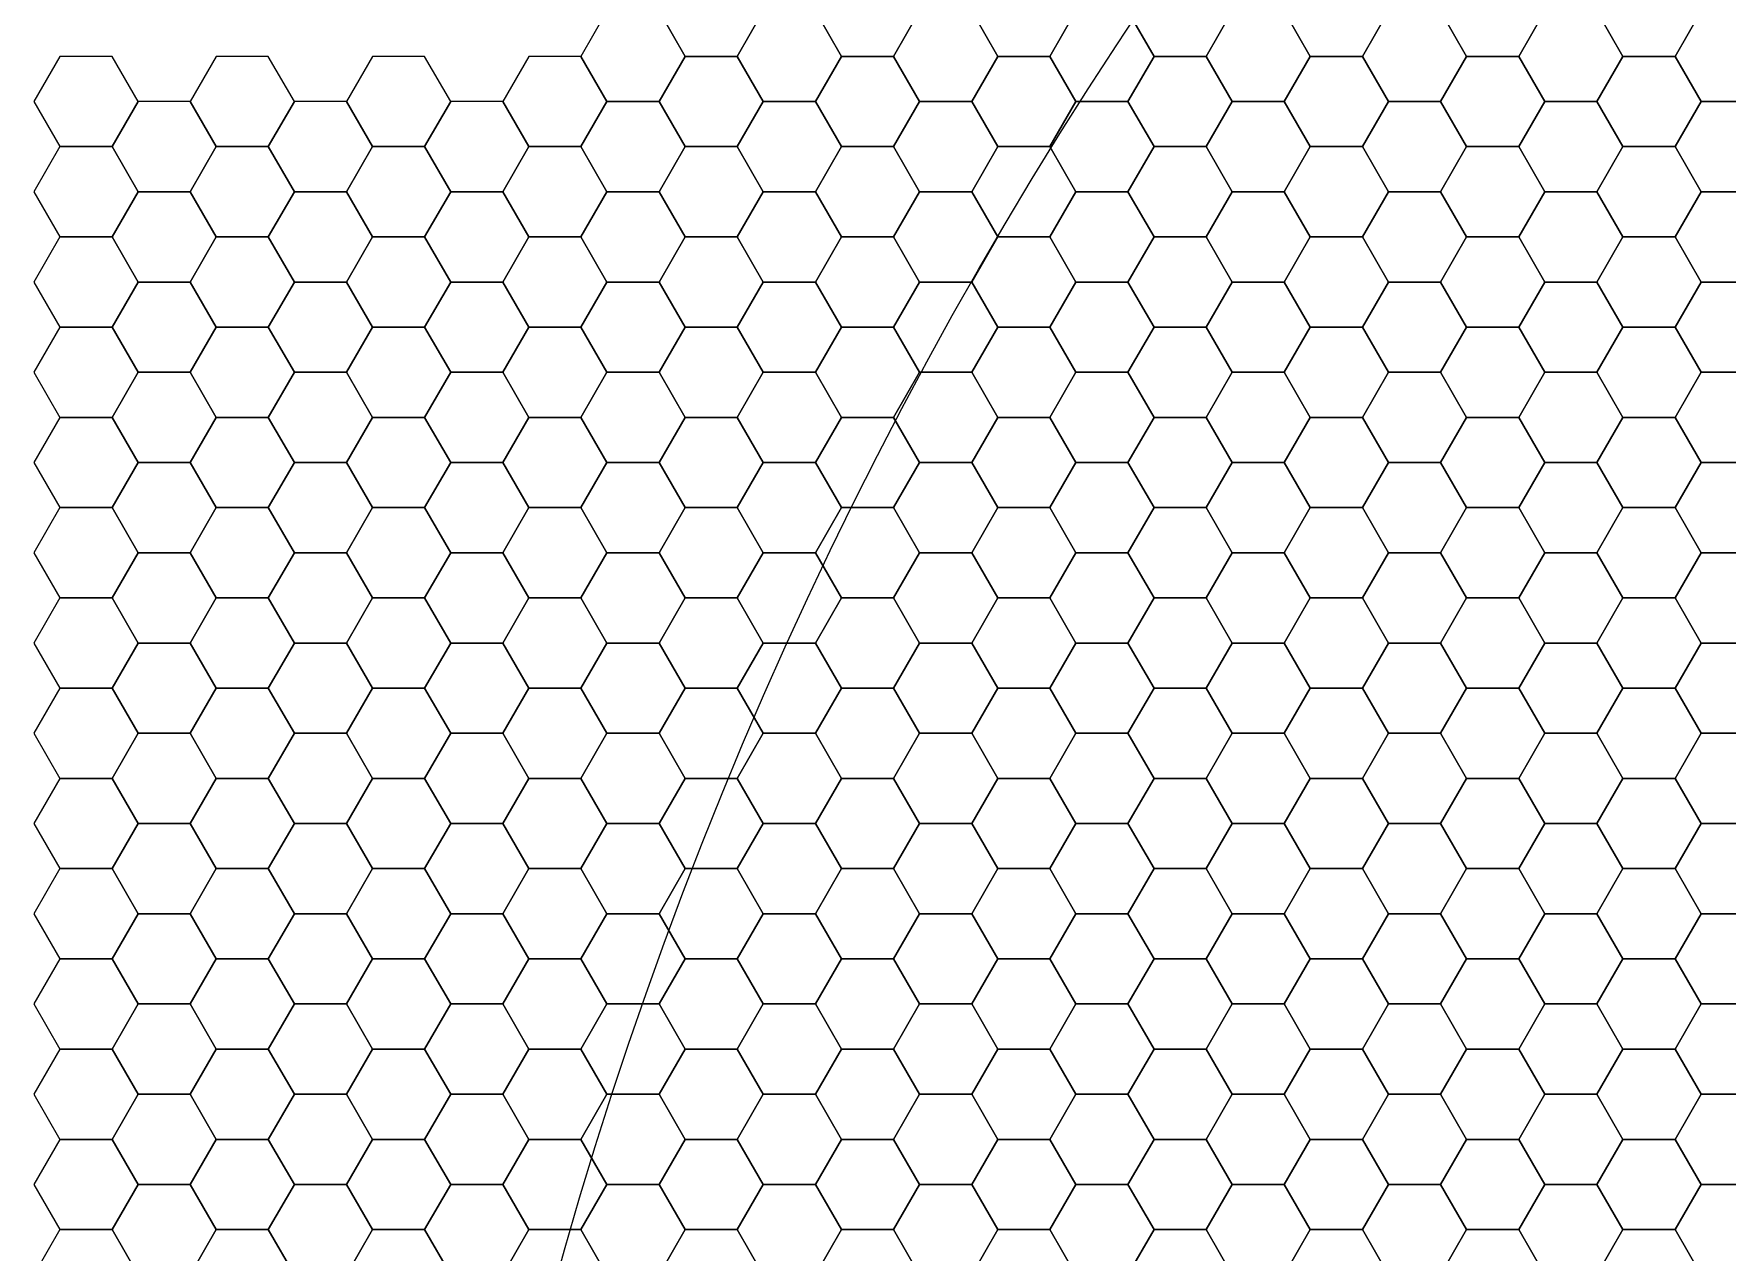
# Model space of a CAD drawing. Header units: inches. Extents: x 59 to 241, y -1 to 185.
# Drawn here: x 59 to 91.5, y 109.55 to 132.93 of the extents above; entities that cross this region are included whole.
import ezdxf

# ---------------------------------------------------------------- set-up
doc = ezdxf.new("R2010")
doc.units = ezdxf.units.IN
doc.header["$MEASUREMENT"] = 0
doc.layers.get('0').update_dxf_attribs({"lineweight": 0})

msp = doc.modelspace()

# ---------------------------------------------------------------- linework, layer by layer
at = {"color": 251, "linetype": 'Continuous', "lineweight": 0, "flags": 128}
for points in [[(72.5, 134.234), (71.5, 134.234), (71, 133.368), (71.5, 132.502), (72.5, 132.502), (73, 133.368)], [(75.5, 134.234), (74.5, 134.234), (74, 133.368), (74.5, 132.502), (75.5, 132.502), (76, 133.368)], [(78.5, 134.234), (77.5, 134.234), (77, 133.368), (77.5, 132.502), (78.5, 132.502), (79, 133.368)], [(81.5, 134.234), (80.5, 134.234), (80, 133.368), (80.5, 132.502), (81.5, 132.502), (82, 133.368)], [(84.5, 134.234), (83.5, 134.234), (83, 133.368), (83.5, 132.502), (84.5, 132.502), (85, 133.368)], [(87.5, 134.234), (86.5, 134.234), (86, 133.368), (86.5, 132.502), (87.5, 132.502), (88, 133.368)], [(90.5, 134.234), (89.5, 134.234), (89, 133.368), (89.5, 132.502), (90.5, 132.502), (91, 133.368)], [(71, 133.368), (70, 133.368), (69.5, 132.502), (70, 131.636), (71, 131.636), (71.5, 132.502)], [(74, 133.368), (73, 133.368), (72.5, 132.502), (73, 131.636), (74, 131.636), (74.5, 132.502)], [(77, 133.368), (76, 133.368), (75.5, 132.502), (76, 131.636), (77, 131.636), (77.5, 132.502)], [(80, 133.368), (79, 133.368), (78.5, 132.502), (79, 131.636), (80, 131.636), (80.5, 132.502)], [(83, 133.368), (82, 133.368), (81.5, 132.502), (82, 131.636), (83, 131.636), (83.5, 132.502)], [(86, 133.368), (85, 133.368), (84.5, 132.502), (85, 131.636), (86, 131.636), (86.5, 132.502)], [(89, 133.368), (88, 133.368), (87.5, 132.502), (88, 131.636), (89, 131.636), (89.5, 132.502)], [(92, 133.368), (91, 133.368), (90.5, 132.502), (91, 131.636), (92, 131.636), (92.5, 132.502)], [(60.5, 132.502), (59.5, 132.502), (59, 131.636), (59.5, 130.77), (60.5, 130.77), (61, 131.636)], [(63.5, 132.502), (62.5, 132.502), (62, 131.636), (62.5, 130.77), (63.5, 130.77), (64, 131.636)], [(66.5, 132.502), (65.5, 132.502), (65, 131.636), (65.5, 130.77), (66.5, 130.77), (67, 131.636)], [(69.5, 132.502), (68.5, 132.502), (68, 131.636), (68.5, 130.77), (69.5, 130.77), (70, 131.636)], [(72.5, 132.502), (71.5, 132.502), (71, 131.636), (71.5, 130.77), (72.5, 130.77), (73, 131.636)], [(75.5, 132.502), (74.5, 132.502), (74, 131.636), (74.5, 130.77), (75.5, 130.77), (76, 131.636)], [(78.5, 132.502), (77.5, 132.502), (77, 131.636), (77.5, 130.77), (78.5, 130.77), (79, 131.636)], [(81.5, 132.502), (80.5, 132.502), (80, 131.636), (80.5, 130.77), (81.5, 130.77), (82, 131.636)], [(84.5, 132.502), (83.5, 132.502), (83, 131.636), (83.5, 130.77), (84.5, 130.77), (85, 131.636)], [(87.5, 132.502), (86.5, 132.502), (86, 131.636), (86.5, 130.77), (87.5, 130.77), (88, 131.636)], [(90.5, 132.502), (89.5, 132.502), (89, 131.636), (89.5, 130.77), (90.5, 130.77), (91, 131.636)], [(62, 131.636), (61, 131.636), (60.5, 130.77), (61, 129.904), (62, 129.904), (62.5, 130.77)], [(65, 131.636), (64, 131.636), (63.5, 130.77), (64, 129.904), (65, 129.904), (65.5, 130.77)], [(68, 131.636), (67, 131.636), (66.5, 130.77), (67, 129.904), (68, 129.904), (68.5, 130.77)], [(71, 131.636), (70, 131.636), (69.5, 130.77), (70, 129.904), (71, 129.904), (71.5, 130.77)], [(74, 131.636), (73, 131.636), (72.5, 130.77), (73, 129.904), (74, 129.904), (74.5, 130.77)], [(77, 131.636), (76, 131.636), (75.5, 130.77), (76, 129.904), (77, 129.904), (77.5, 130.77)], [(80, 131.636), (79, 131.636), (78.5, 130.77), (79, 129.904), (80, 129.904), (80.5, 130.77)], [(83, 131.636), (82, 131.636), (81.5, 130.77), (82, 129.904), (83, 129.904), (83.5, 130.77)], [(86, 131.636), (85, 131.636), (84.5, 130.77), (85, 129.904), (86, 129.904), (86.5, 130.77)], [(89, 131.636), (88, 131.636), (87.5, 130.77), (88, 129.904), (89, 129.904), (89.5, 130.77)], [(92, 131.636), (91, 131.636), (90.5, 130.77), (91, 129.904), (92, 129.904), (92.5, 130.77)], [(60.5, 130.77), (59.5, 130.77), (59, 129.904), (59.5, 129.038), (60.5, 129.038), (61, 129.904)], [(63.5, 130.77), (62.5, 130.77), (62, 129.904), (62.5, 129.038), (63.5, 129.038), (64, 129.904)], [(66.5, 130.77), (65.5, 130.77), (65, 129.904), (65.5, 129.038), (66.5, 129.038), (67, 129.904)], [(69.5, 130.77), (68.5, 130.77), (68, 129.904), (68.5, 129.038), (69.5, 129.038), (70, 129.904)], [(72.5, 130.77), (71.5, 130.77), (71, 129.904), (71.5, 129.038), (72.5, 129.038), (73, 129.904)], [(75.5, 130.77), (74.5, 130.77), (74, 129.904), (74.5, 129.038), (75.5, 129.038), (76, 129.904)], [(78.5, 130.77), (77.5, 130.77), (77, 129.904), (77.5, 129.038), (78.5, 129.038), (79, 129.904)], [(81.5, 130.77), (80.5, 130.77), (80, 129.904), (80.5, 129.038), (81.5, 129.038), (82, 129.904)], [(84.5, 130.77), (83.5, 130.77), (83, 129.904), (83.5, 129.038), (84.5, 129.038), (85, 129.904)], [(87.5, 130.77), (86.5, 130.77), (86, 129.904), (86.5, 129.038), (87.5, 129.038), (88, 129.904)], [(90.5, 130.77), (89.5, 130.77), (89, 129.904), (89.5, 129.038), (90.5, 129.038), (91, 129.904)], [(62, 129.904), (61, 129.904), (60.5, 129.038), (61, 128.172), (62, 128.172), (62.5, 129.038)], [(65, 129.904), (64, 129.904), (63.5, 129.038), (64, 128.172), (65, 128.172), (65.5, 129.038)], [(68, 129.904), (67, 129.904), (66.5, 129.038), (67, 128.172), (68, 128.172), (68.5, 129.038)], [(71, 129.904), (70, 129.904), (69.5, 129.038), (70, 128.172), (71, 128.172), (71.5, 129.038)], [(74, 129.904), (73, 129.904), (72.5, 129.038), (73, 128.172), (74, 128.172), (74.5, 129.038)], [(77, 129.904), (76, 129.904), (75.5, 129.038), (76, 128.172), (77, 128.172), (77.5, 129.038)], [(80, 129.904), (79, 129.904), (78.5, 129.038), (79, 128.172), (80, 128.172), (80.5, 129.038)], [(83, 129.904), (82, 129.904), (81.5, 129.038), (82, 128.172), (83, 128.172), (83.5, 129.038)], [(86, 129.904), (85, 129.904), (84.5, 129.038), (85, 128.172), (86, 128.172), (86.5, 129.038)], [(89, 129.904), (88, 129.904), (87.5, 129.038), (88, 128.172), (89, 128.172), (89.5, 129.038)], [(92, 129.904), (91, 129.904), (90.5, 129.038), (91, 128.172), (92, 128.172), (92.5, 129.038)], [(60.5, 129.038), (59.5, 129.038), (59, 128.172), (59.5, 127.306), (60.5, 127.306), (61, 128.172)], [(63.5, 129.038), (62.5, 129.038), (62, 128.172), (62.5, 127.306), (63.5, 127.306), (64, 128.172)], [(66.5, 129.038), (65.5, 129.038), (65, 128.172), (65.5, 127.306), (66.5, 127.306), (67, 128.172)], [(69.5, 129.038), (68.5, 129.038), (68, 128.172), (68.5, 127.306), (69.5, 127.306), (70, 128.172)], [(72.5, 129.038), (71.5, 129.038), (71, 128.172), (71.5, 127.306), (72.5, 127.306), (73, 128.172)], [(75.5, 129.038), (74.5, 129.038), (74, 128.172), (74.5, 127.306), (75.5, 127.306), (76, 128.172)], [(78.5, 129.038), (77.5, 129.038), (77, 128.172), (77.5, 127.306), (78.5, 127.306), (79, 128.172)], [(81.5, 129.038), (80.5, 129.038), (80, 128.172), (80.5, 127.306), (81.5, 127.306), (82, 128.172)], [(84.5, 129.038), (83.5, 129.038), (83, 128.172), (83.5, 127.306), (84.5, 127.306), (85, 128.172)], [(87.5, 129.038), (86.5, 129.038), (86, 128.172), (86.5, 127.306), (87.5, 127.306), (88, 128.172)], [(90.5, 129.038), (89.5, 129.038), (89, 128.172), (89.5, 127.306), (90.5, 127.306), (91, 128.172)], [(62, 128.172), (61, 128.172), (60.5, 127.306), (61, 126.44), (62, 126.44), (62.5, 127.306)], [(65, 128.172), (64, 128.172), (63.5, 127.306), (64, 126.44), (65, 126.44), (65.5, 127.306)], [(68, 128.172), (67, 128.172), (66.5, 127.306), (67, 126.44), (68, 126.44), (68.5, 127.306)], [(71, 128.172), (70, 128.172), (69.5, 127.306), (70, 126.44), (71, 126.44), (71.5, 127.306)], [(74, 128.172), (73, 128.172), (72.5, 127.306), (73, 126.44), (74, 126.44), (74.5, 127.306)], [(77, 128.172), (76, 128.172), (75.5, 127.306), (76, 126.44), (77, 126.44), (77.5, 127.306)], [(80, 128.172), (79, 128.172), (78.5, 127.306), (79, 126.44), (80, 126.44), (80.5, 127.306)], [(83, 128.172), (82, 128.172), (81.5, 127.306), (82, 126.44), (83, 126.44), (83.5, 127.306)], [(86, 128.172), (85, 128.172), (84.5, 127.306), (85, 126.44), (86, 126.44), (86.5, 127.306)], [(89, 128.172), (88, 128.172), (87.5, 127.306), (88, 126.44), (89, 126.44), (89.5, 127.306)], [(92, 128.172), (91, 128.172), (90.5, 127.306), (91, 126.44), (92, 126.44), (92.5, 127.306)], [(60.5, 127.306), (59.5, 127.306), (59, 126.44), (59.5, 125.574), (60.5, 125.574), (61, 126.44)], [(63.5, 127.306), (62.5, 127.306), (62, 126.44), (62.5, 125.574), (63.5, 125.574), (64, 126.44)], [(66.5, 127.306), (65.5, 127.306), (65, 126.44), (65.5, 125.574), (66.5, 125.574), (67, 126.44)], [(69.5, 127.306), (68.5, 127.306), (68, 126.44), (68.5, 125.574), (69.5, 125.574), (70, 126.44)], [(72.5, 127.306), (71.5, 127.306), (71, 126.44), (71.5, 125.574), (72.5, 125.574), (73, 126.44)], [(75.5, 127.306), (74.5, 127.306), (74, 126.44), (74.5, 125.574), (75.5, 125.574), (76, 126.44)], [(78.5, 127.306), (77.5, 127.306), (77, 126.44), (77.5, 125.574), (78.5, 125.574), (79, 126.44)], [(81.5, 127.306), (80.5, 127.306), (80, 126.44), (80.5, 125.574), (81.5, 125.574), (82, 126.44)], [(84.5, 127.306), (83.5, 127.306), (83, 126.44), (83.5, 125.574), (84.5, 125.574), (85, 126.44)], [(87.5, 127.306), (86.5, 127.306), (86, 126.44), (86.5, 125.574), (87.5, 125.574), (88, 126.44)], [(90.5, 127.306), (89.5, 127.306), (89, 126.44), (89.5, 125.574), (90.5, 125.574), (91, 126.44)], [(62, 126.44), (61, 126.44), (60.5, 125.574), (61, 124.708), (62, 124.708), (62.5, 125.574)], [(65, 126.44), (64, 126.44), (63.5, 125.574), (64, 124.708), (65, 124.708), (65.5, 125.574)], [(68, 126.44), (67, 126.44), (66.5, 125.574), (67, 124.708), (68, 124.708), (68.5, 125.574)], [(71, 126.44), (70, 126.44), (69.5, 125.574), (70, 124.708), (71, 124.708), (71.5, 125.574)], [(74, 126.44), (73, 126.44), (72.5, 125.574), (73, 124.708), (74, 124.708), (74.5, 125.574)], [(77, 126.44), (76, 126.44), (75.5, 125.574), (76, 124.708), (77, 124.708), (77.5, 125.574)], [(80, 126.44), (79, 126.44), (78.5, 125.574), (79, 124.708), (80, 124.708), (80.5, 125.574)], [(83, 126.44), (82, 126.44), (81.5, 125.574), (82, 124.708), (83, 124.708), (83.5, 125.574)], [(86, 126.44), (85, 126.44), (84.5, 125.574), (85, 124.708), (86, 124.708), (86.5, 125.574)], [(89, 126.44), (88, 126.44), (87.5, 125.574), (88, 124.708), (89, 124.708), (89.5, 125.574)], [(92, 126.44), (91, 126.44), (90.5, 125.574), (91, 124.708), (92, 124.708), (92.5, 125.574)], [(60.5, 125.574), (59.5, 125.574), (59, 124.708), (59.5, 123.842), (60.5, 123.842), (61, 124.708)], [(63.5, 125.574), (62.5, 125.574), (62, 124.708), (62.5, 123.842), (63.5, 123.842), (64, 124.708)], [(66.5, 125.574), (65.5, 125.574), (65, 124.708), (65.5, 123.842), (66.5, 123.842), (67, 124.708)], [(69.5, 125.574), (68.5, 125.574), (68, 124.708), (68.5, 123.842), (69.5, 123.842), (70, 124.708)], [(72.5, 125.574), (71.5, 125.574), (71, 124.708), (71.5, 123.842), (72.5, 123.842), (73, 124.708)], [(75.5, 125.574), (74.5, 125.574), (74, 124.708), (74.5, 123.842), (75.5, 123.842), (76, 124.708)], [(78.5, 125.574), (77.5, 125.574), (77, 124.708), (77.5, 123.842), (78.5, 123.842), (79, 124.708)], [(81.5, 125.574), (80.5, 125.574), (80, 124.708), (80.5, 123.842), (81.5, 123.842), (82, 124.708)], [(84.5, 125.574), (83.5, 125.574), (83, 124.708), (83.5, 123.842), (84.5, 123.842), (85, 124.708)], [(87.5, 125.574), (86.5, 125.574), (86, 124.708), (86.5, 123.842), (87.5, 123.842), (88, 124.708)], [(90.5, 125.574), (89.5, 125.574), (89, 124.708), (89.5, 123.842), (90.5, 123.842), (91, 124.708)], [(62, 124.708), (61, 124.708), (60.5, 123.842), (61, 122.976), (62, 122.976), (62.5, 123.842)], [(65, 124.708), (64, 124.708), (63.5, 123.842), (64, 122.976), (65, 122.976), (65.5, 123.842)], [(68, 124.708), (67, 124.708), (66.5, 123.842), (67, 122.976), (68, 122.976), (68.5, 123.842)], [(71, 124.708), (70, 124.708), (69.5, 123.842), (70, 122.976), (71, 122.976), (71.5, 123.842)], [(74, 124.708), (73, 124.708), (72.5, 123.842), (73, 122.976), (74, 122.976), (74.5, 123.842)], [(77, 124.708), (76, 124.708), (75.5, 123.842), (76, 122.976), (77, 122.976), (77.5, 123.842)], [(80, 124.708), (79, 124.708), (78.5, 123.842), (79, 122.976), (80, 122.976), (80.5, 123.842)], [(83, 124.708), (82, 124.708), (81.5, 123.842), (82, 122.976), (83, 122.976), (83.5, 123.842)], [(86, 124.708), (85, 124.708), (84.5, 123.842), (85, 122.976), (86, 122.976), (86.5, 123.842)], [(89, 124.708), (88, 124.708), (87.5, 123.842), (88, 122.976), (89, 122.976), (89.5, 123.842)], [(92, 124.708), (91, 124.708), (90.5, 123.842), (91, 122.976), (92, 122.976), (92.5, 123.842)], [(60.5, 123.842), (59.5, 123.842), (59, 122.976), (59.5, 122.11), (60.5, 122.11), (61, 122.976)], [(63.5, 123.842), (62.5, 123.842), (62, 122.976), (62.5, 122.11), (63.5, 122.11), (64, 122.976)], [(66.5, 123.842), (65.5, 123.842), (65, 122.976), (65.5, 122.11), (66.5, 122.11), (67, 122.976)], [(69.5, 123.842), (68.5, 123.842), (68, 122.976), (68.5, 122.11), (69.5, 122.11), (70, 122.976)], [(72.5, 123.842), (71.5, 123.842), (71, 122.976), (71.5, 122.11), (72.5, 122.11), (73, 122.976)], [(75.5, 123.842), (74.5, 123.842), (74, 122.976), (74.5, 122.11), (75.5, 122.11), (76, 122.976)], [(78.5, 123.842), (77.5, 123.842), (77, 122.976), (77.5, 122.11), (78.5, 122.11), (79, 122.976)], [(81.5, 123.842), (80.5, 123.842), (80, 122.976), (80.5, 122.11), (81.5, 122.11), (82, 122.976)], [(84.5, 123.842), (83.5, 123.842), (83, 122.976), (83.5, 122.11), (84.5, 122.11), (85, 122.976)], [(87.5, 123.842), (86.5, 123.842), (86, 122.976), (86.5, 122.11), (87.5, 122.11), (88, 122.976)], [(90.5, 123.842), (89.5, 123.842), (89, 122.976), (89.5, 122.11), (90.5, 122.11), (91, 122.976)], [(62, 122.976), (61, 122.976), (60.5, 122.11), (61, 121.243), (62, 121.243), (62.5, 122.11)], [(65, 122.976), (64, 122.976), (63.5, 122.11), (64, 121.243), (65, 121.243), (65.5, 122.11)], [(68, 122.976), (67, 122.976), (66.5, 122.11), (67, 121.243), (68, 121.243), (68.5, 122.11)], [(71, 122.976), (70, 122.976), (69.5, 122.11), (70, 121.243), (71, 121.243), (71.5, 122.11)], [(74, 122.976), (73, 122.976), (72.5, 122.11), (73, 121.243), (74, 121.243), (74.5, 122.11)], [(77, 122.976), (76, 122.976), (75.5, 122.11), (76, 121.243), (77, 121.243), (77.5, 122.11)], [(80, 122.976), (79, 122.976), (78.5, 122.11), (79, 121.243), (80, 121.243), (80.5, 122.11)], [(83, 122.976), (82, 122.976), (81.5, 122.11), (82, 121.243), (83, 121.243), (83.5, 122.11)], [(86, 122.976), (85, 122.976), (84.5, 122.11), (85, 121.243), (86, 121.243), (86.5, 122.11)], [(89, 122.976), (88, 122.976), (87.5, 122.11), (88, 121.243), (89, 121.243), (89.5, 122.11)], [(92, 122.976), (91, 122.976), (90.5, 122.11), (91, 121.243), (92, 121.243), (92.5, 122.11)], [(60.5, 122.11), (59.5, 122.11), (59, 121.243), (59.5, 120.377), (60.5, 120.377), (61, 121.243)], [(63.5, 122.11), (62.5, 122.11), (62, 121.243), (62.5, 120.377), (63.5, 120.377), (64, 121.243)], [(66.5, 122.11), (65.5, 122.11), (65, 121.243), (65.5, 120.377), (66.5, 120.377), (67, 121.243)], [(69.5, 122.11), (68.5, 122.11), (68, 121.243), (68.5, 120.377), (69.5, 120.377), (70, 121.243)], [(72.5, 122.11), (71.5, 122.11), (71, 121.243), (71.5, 120.377), (72.5, 120.377), (73, 121.243)], [(75.5, 122.11), (74.5, 122.11), (74, 121.243), (74.5, 120.377), (75.5, 120.377), (76, 121.243)], [(78.5, 122.11), (77.5, 122.11), (77, 121.243), (77.5, 120.377), (78.5, 120.377), (79, 121.243)], [(81.5, 122.11), (80.5, 122.11), (80, 121.243), (80.5, 120.377), (81.5, 120.377), (82, 121.243)], [(84.5, 122.11), (83.5, 122.11), (83, 121.243), (83.5, 120.377), (84.5, 120.377), (85, 121.243)], [(87.5, 122.11), (86.5, 122.11), (86, 121.243), (86.5, 120.377), (87.5, 120.377), (88, 121.243)], [(90.5, 122.11), (89.5, 122.11), (89, 121.243), (89.5, 120.377), (90.5, 120.377), (91, 121.243)], [(62, 121.243), (61, 121.243), (60.5, 120.377), (61, 119.511), (62, 119.511), (62.5, 120.377)], [(65, 121.243), (64, 121.243), (63.5, 120.377), (64, 119.511), (65, 119.511), (65.5, 120.377)], [(68, 121.243), (67, 121.243), (66.5, 120.377), (67, 119.511), (68, 119.511), (68.5, 120.377)], [(71, 121.243), (70, 121.243), (69.5, 120.377), (70, 119.511), (71, 119.511), (71.5, 120.377)], [(74, 121.243), (73, 121.243), (72.5, 120.377), (73, 119.511), (74, 119.511), (74.5, 120.377)], [(77, 121.243), (76, 121.243), (75.5, 120.377), (76, 119.511), (77, 119.511), (77.5, 120.377)], [(80, 121.243), (79, 121.243), (78.5, 120.377), (79, 119.511), (80, 119.511), (80.5, 120.377)], [(83, 121.243), (82, 121.243), (81.5, 120.377), (82, 119.511), (83, 119.511), (83.5, 120.377)], [(86, 121.243), (85, 121.243), (84.5, 120.377), (85, 119.511), (86, 119.511), (86.5, 120.377)], [(89, 121.243), (88, 121.243), (87.5, 120.377), (88, 119.511), (89, 119.511), (89.5, 120.377)], [(92, 121.243), (91, 121.243), (90.5, 120.377), (91, 119.511), (92, 119.511), (92.5, 120.377)], [(60.5, 120.377), (59.5, 120.377), (59, 119.511), (59.5, 118.645), (60.5, 118.645), (61, 119.511)], [(63.5, 120.377), (62.5, 120.377), (62, 119.511), (62.5, 118.645), (63.5, 118.645), (64, 119.511)], [(66.5, 120.377), (65.5, 120.377), (65, 119.511), (65.5, 118.645), (66.5, 118.645), (67, 119.511)], [(69.5, 120.377), (68.5, 120.377), (68, 119.511), (68.5, 118.645), (69.5, 118.645), (70, 119.511)], [(72.5, 120.377), (71.5, 120.377), (71, 119.511), (71.5, 118.645), (72.5, 118.645), (73, 119.511)], [(75.5, 120.377), (74.5, 120.377), (74, 119.511), (74.5, 118.645), (75.5, 118.645), (76, 119.511)], [(78.5, 120.377), (77.5, 120.377), (77, 119.511), (77.5, 118.645), (78.5, 118.645), (79, 119.511)], [(81.5, 120.377), (80.5, 120.377), (80, 119.511), (80.5, 118.645), (81.5, 118.645), (82, 119.511)], [(84.5, 120.377), (83.5, 120.377), (83, 119.511), (83.5, 118.645), (84.5, 118.645), (85, 119.511)], [(87.5, 120.377), (86.5, 120.377), (86, 119.511), (86.5, 118.645), (87.5, 118.645), (88, 119.511)], [(90.5, 120.377), (89.5, 120.377), (89, 119.511), (89.5, 118.645), (90.5, 118.645), (91, 119.511)], [(62, 119.511), (61, 119.511), (60.5, 118.645), (61, 117.779), (62, 117.779), (62.5, 118.645)], [(65, 119.511), (64, 119.511), (63.5, 118.645), (64, 117.779), (65, 117.779), (65.5, 118.645)], [(68, 119.511), (67, 119.511), (66.5, 118.645), (67, 117.779), (68, 117.779), (68.5, 118.645)], [(71, 119.511), (70, 119.511), (69.5, 118.645), (70, 117.779), (71, 117.779), (71.5, 118.645)], [(74, 119.511), (73, 119.511), (72.5, 118.645), (73, 117.779), (74, 117.779), (74.5, 118.645)], [(77, 119.511), (76, 119.511), (75.5, 118.645), (76, 117.779), (77, 117.779), (77.5, 118.645)], [(80, 119.511), (79, 119.511), (78.5, 118.645), (79, 117.779), (80, 117.779), (80.5, 118.645)], [(83, 119.511), (82, 119.511), (81.5, 118.645), (82, 117.779), (83, 117.779), (83.5, 118.645)], [(86, 119.511), (85, 119.511), (84.5, 118.645), (85, 117.779), (86, 117.779), (86.5, 118.645)], [(89, 119.511), (88, 119.511), (87.5, 118.645), (88, 117.779), (89, 117.779), (89.5, 118.645)], [(92, 119.511), (91, 119.511), (90.5, 118.645), (91, 117.779), (92, 117.779), (92.5, 118.645)], [(60.5, 118.645), (59.5, 118.645), (59, 117.779), (59.5, 116.913), (60.5, 116.913), (61, 117.779)], [(63.5, 118.645), (62.5, 118.645), (62, 117.779), (62.5, 116.913), (63.5, 116.913), (64, 117.779)], [(66.5, 118.645), (65.5, 118.645), (65, 117.779), (65.5, 116.913), (66.5, 116.913), (67, 117.779)], [(69.5, 118.645), (68.5, 118.645), (68, 117.779), (68.5, 116.913), (69.5, 116.913), (70, 117.779)], [(72.5, 118.645), (71.5, 118.645), (71, 117.779), (71.5, 116.913), (72.5, 116.913), (73, 117.779)], [(75.5, 118.645), (74.5, 118.645), (74, 117.779), (74.5, 116.913), (75.5, 116.913), (76, 117.779)], [(78.5, 118.645), (77.5, 118.645), (77, 117.779), (77.5, 116.913), (78.5, 116.913), (79, 117.779)], [(81.5, 118.645), (80.5, 118.645), (80, 117.779), (80.5, 116.913), (81.5, 116.913), (82, 117.779)], [(84.5, 118.645), (83.5, 118.645), (83, 117.779), (83.5, 116.913), (84.5, 116.913), (85, 117.779)], [(87.5, 118.645), (86.5, 118.645), (86, 117.779), (86.5, 116.913), (87.5, 116.913), (88, 117.779)], [(90.5, 118.645), (89.5, 118.645), (89, 117.779), (89.5, 116.913), (90.5, 116.913), (91, 117.779)], [(62, 117.779), (61, 117.779), (60.5, 116.913), (61, 116.047), (62, 116.047), (62.5, 116.913)], [(65, 117.779), (64, 117.779), (63.5, 116.913), (64, 116.047), (65, 116.047), (65.5, 116.913)], [(68, 117.779), (67, 117.779), (66.5, 116.913), (67, 116.047), (68, 116.047), (68.5, 116.913)], [(71, 117.779), (70, 117.779), (69.5, 116.913), (70, 116.047), (71, 116.047), (71.5, 116.913)], [(74, 117.779), (73, 117.779), (72.5, 116.913), (73, 116.047), (74, 116.047), (74.5, 116.913)], [(77, 117.779), (76, 117.779), (75.5, 116.913), (76, 116.047), (77, 116.047), (77.5, 116.913)], [(80, 117.779), (79, 117.779), (78.5, 116.913), (79, 116.047), (80, 116.047), (80.5, 116.913)], [(83, 117.779), (82, 117.779), (81.5, 116.913), (82, 116.047), (83, 116.047), (83.5, 116.913)], [(86, 117.779), (85, 117.779), (84.5, 116.913), (85, 116.047), (86, 116.047), (86.5, 116.913)], [(89, 117.779), (88, 117.779), (87.5, 116.913), (88, 116.047), (89, 116.047), (89.5, 116.913)], [(92, 117.779), (91, 117.779), (90.5, 116.913), (91, 116.047), (92, 116.047), (92.5, 116.913)], [(60.5, 116.913), (59.5, 116.913), (59, 116.047), (59.5, 115.181), (60.5, 115.181), (61, 116.047)], [(63.5, 116.913), (62.5, 116.913), (62, 116.047), (62.5, 115.181), (63.5, 115.181), (64, 116.047)], [(66.5, 116.913), (65.5, 116.913), (65, 116.047), (65.5, 115.181), (66.5, 115.181), (67, 116.047)], [(69.5, 116.913), (68.5, 116.913), (68, 116.047), (68.5, 115.181), (69.5, 115.181), (70, 116.047)], [(72.5, 116.913), (71.5, 116.913), (71, 116.047), (71.5, 115.181), (72.5, 115.181), (73, 116.047)], [(75.5, 116.913), (74.5, 116.913), (74, 116.047), (74.5, 115.181), (75.5, 115.181), (76, 116.047)], [(78.5, 116.913), (77.5, 116.913), (77, 116.047), (77.5, 115.181), (78.5, 115.181), (79, 116.047)], [(81.5, 116.913), (80.5, 116.913), (80, 116.047), (80.5, 115.181), (81.5, 115.181), (82, 116.047)], [(84.5, 116.913), (83.5, 116.913), (83, 116.047), (83.5, 115.181), (84.5, 115.181), (85, 116.047)], [(87.5, 116.913), (86.5, 116.913), (86, 116.047), (86.5, 115.181), (87.5, 115.181), (88, 116.047)], [(90.5, 116.913), (89.5, 116.913), (89, 116.047), (89.5, 115.181), (90.5, 115.181), (91, 116.047)], [(62, 116.047), (61, 116.047), (60.5, 115.181), (61, 114.315), (62, 114.315), (62.5, 115.181)], [(65, 116.047), (64, 116.047), (63.5, 115.181), (64, 114.315), (65, 114.315), (65.5, 115.181)], [(68, 116.047), (67, 116.047), (66.5, 115.181), (67, 114.315), (68, 114.315), (68.5, 115.181)], [(71, 116.047), (70, 116.047), (69.5, 115.181), (70, 114.315), (71, 114.315), (71.5, 115.181)], [(74, 116.047), (73, 116.047), (72.5, 115.181), (73, 114.315), (74, 114.315), (74.5, 115.181)], [(77, 116.047), (76, 116.047), (75.5, 115.181), (76, 114.315), (77, 114.315), (77.5, 115.181)], [(80, 116.047), (79, 116.047), (78.5, 115.181), (79, 114.315), (80, 114.315), (80.5, 115.181)], [(83, 116.047), (82, 116.047), (81.5, 115.181), (82, 114.315), (83, 114.315), (83.5, 115.181)], [(86, 116.047), (85, 116.047), (84.5, 115.181), (85, 114.315), (86, 114.315), (86.5, 115.181)], [(89, 116.047), (88, 116.047), (87.5, 115.181), (88, 114.315), (89, 114.315), (89.5, 115.181)], [(92, 116.047), (91, 116.047), (90.5, 115.181), (91, 114.315), (92, 114.315), (92.5, 115.181)], [(60.5, 115.181), (59.5, 115.181), (59, 114.315), (59.5, 113.449), (60.5, 113.449), (61, 114.315)], [(63.5, 115.181), (62.5, 115.181), (62, 114.315), (62.5, 113.449), (63.5, 113.449), (64, 114.315)], [(66.5, 115.181), (65.5, 115.181), (65, 114.315), (65.5, 113.449), (66.5, 113.449), (67, 114.315)], [(69.5, 115.181), (68.5, 115.181), (68, 114.315), (68.5, 113.449), (69.5, 113.449), (70, 114.315)], [(72.5, 115.181), (71.5, 115.181), (71, 114.315), (71.5, 113.449), (72.5, 113.449), (73, 114.315)], [(75.5, 115.181), (74.5, 115.181), (74, 114.315), (74.5, 113.449), (75.5, 113.449), (76, 114.315)], [(78.5, 115.181), (77.5, 115.181), (77, 114.315), (77.5, 113.449), (78.5, 113.449), (79, 114.315)], [(81.5, 115.181), (80.5, 115.181), (80, 114.315), (80.5, 113.449), (81.5, 113.449), (82, 114.315)], [(84.5, 115.181), (83.5, 115.181), (83, 114.315), (83.5, 113.449), (84.5, 113.449), (85, 114.315)], [(87.5, 115.181), (86.5, 115.181), (86, 114.315), (86.5, 113.449), (87.5, 113.449), (88, 114.315)], [(90.5, 115.181), (89.5, 115.181), (89, 114.315), (89.5, 113.449), (90.5, 113.449), (91, 114.315)], [(62, 114.315), (61, 114.315), (60.5, 113.449), (61, 112.583), (62, 112.583), (62.5, 113.449)], [(65, 114.315), (64, 114.315), (63.5, 113.449), (64, 112.583), (65, 112.583), (65.5, 113.449)], [(68, 114.315), (67, 114.315), (66.5, 113.449), (67, 112.583), (68, 112.583), (68.5, 113.449)], [(71, 114.315), (70, 114.315), (69.5, 113.449), (70, 112.583), (71, 112.583), (71.5, 113.449)], [(74, 114.315), (73, 114.315), (72.5, 113.449), (73, 112.583), (74, 112.583), (74.5, 113.449)], [(77, 114.315), (76, 114.315), (75.5, 113.449), (76, 112.583), (77, 112.583), (77.5, 113.449)], [(80, 114.315), (79, 114.315), (78.5, 113.449), (79, 112.583), (80, 112.583), (80.5, 113.449)], [(83, 114.315), (82, 114.315), (81.5, 113.449), (82, 112.583), (83, 112.583), (83.5, 113.449)], [(86, 114.315), (85, 114.315), (84.5, 113.449), (85, 112.583), (86, 112.583), (86.5, 113.449)], [(89, 114.315), (88, 114.315), (87.5, 113.449), (88, 112.583), (89, 112.583), (89.5, 113.449)], [(92, 114.315), (91, 114.315), (90.5, 113.449), (91, 112.583), (92, 112.583), (92.5, 113.449)], [(60.5, 113.449), (59.5, 113.449), (59, 112.583), (59.5, 111.717), (60.5, 111.717), (61, 112.583)], [(63.5, 113.449), (62.5, 113.449), (62, 112.583), (62.5, 111.717), (63.5, 111.717), (64, 112.583)], [(66.5, 113.449), (65.5, 113.449), (65, 112.583), (65.5, 111.717), (66.5, 111.717), (67, 112.583)], [(69.5, 113.449), (68.5, 113.449), (68, 112.583), (68.5, 111.717), (69.5, 111.717), (70, 112.583)], [(72.5, 113.449), (71.5, 113.449), (71, 112.583), (71.5, 111.717), (72.5, 111.717), (73, 112.583)], [(75.5, 113.449), (74.5, 113.449), (74, 112.583), (74.5, 111.717), (75.5, 111.717), (76, 112.583)], [(78.5, 113.449), (77.5, 113.449), (77, 112.583), (77.5, 111.717), (78.5, 111.717), (79, 112.583)], [(81.5, 113.449), (80.5, 113.449), (80, 112.583), (80.5, 111.717), (81.5, 111.717), (82, 112.583)], [(84.5, 113.449), (83.5, 113.449), (83, 112.583), (83.5, 111.717), (84.5, 111.717), (85, 112.583)], [(87.5, 113.449), (86.5, 113.449), (86, 112.583), (86.5, 111.717), (87.5, 111.717), (88, 112.583)], [(90.5, 113.449), (89.5, 113.449), (89, 112.583), (89.5, 111.717), (90.5, 111.717), (91, 112.583)], [(62, 112.583), (61, 112.583), (60.5, 111.717), (61, 110.851), (62, 110.851), (62.5, 111.717)], [(65, 112.583), (64, 112.583), (63.5, 111.717), (64, 110.851), (65, 110.851), (65.5, 111.717)], [(68, 112.583), (67, 112.583), (66.5, 111.717), (67, 110.851), (68, 110.851), (68.5, 111.717)], [(71, 112.583), (70, 112.583), (69.5, 111.717), (70, 110.851), (71, 110.851), (71.5, 111.717)], [(74, 112.583), (73, 112.583), (72.5, 111.717), (73, 110.851), (74, 110.851), (74.5, 111.717)], [(77, 112.583), (76, 112.583), (75.5, 111.717), (76, 110.851), (77, 110.851), (77.5, 111.717)], [(80, 112.583), (79, 112.583), (78.5, 111.717), (79, 110.851), (80, 110.851), (80.5, 111.717)], [(83, 112.583), (82, 112.583), (81.5, 111.717), (82, 110.851), (83, 110.851), (83.5, 111.717)], [(86, 112.583), (85, 112.583), (84.5, 111.717), (85, 110.851), (86, 110.851), (86.5, 111.717)], [(89, 112.583), (88, 112.583), (87.5, 111.717), (88, 110.851), (89, 110.851), (89.5, 111.717)], [(92, 112.583), (91, 112.583), (90.5, 111.717), (91, 110.851), (92, 110.851), (92.5, 111.717)], [(60.5, 111.717), (59.5, 111.717), (59, 110.851), (59.5, 109.985), (60.5, 109.985), (61, 110.851)], [(63.5, 111.717), (62.5, 111.717), (62, 110.851), (62.5, 109.985), (63.5, 109.985), (64, 110.851)], [(66.5, 111.717), (65.5, 111.717), (65, 110.851), (65.5, 109.985), (66.5, 109.985), (67, 110.851)], [(69.5, 111.717), (68.5, 111.717), (68, 110.851), (68.5, 109.985), (69.5, 109.985), (70, 110.851)], [(72.5, 111.717), (71.5, 111.717), (71, 110.851), (71.5, 109.985), (72.5, 109.985), (73, 110.851)], [(75.5, 111.717), (74.5, 111.717), (74, 110.851), (74.5, 109.985), (75.5, 109.985), (76, 110.851)], [(78.5, 111.717), (77.5, 111.717), (77, 110.851), (77.5, 109.985), (78.5, 109.985), (79, 110.851)], [(81.5, 111.717), (80.5, 111.717), (80, 110.851), (80.5, 109.985), (81.5, 109.985), (82, 110.851)], [(84.5, 111.717), (83.5, 111.717), (83, 110.851), (83.5, 109.985), (84.5, 109.985), (85, 110.851)], [(87.5, 111.717), (86.5, 111.717), (86, 110.851), (86.5, 109.985), (87.5, 109.985), (88, 110.851)], [(90.5, 111.717), (89.5, 111.717), (89, 110.851), (89.5, 109.985), (90.5, 109.985), (91, 110.851)], [(62, 110.851), (61, 110.851), (60.5, 109.985), (61, 109.119), (62, 109.119), (62.5, 109.985)], [(65, 110.851), (64, 110.851), (63.5, 109.985), (64, 109.119), (65, 109.119), (65.5, 109.985)], [(68, 110.851), (67, 110.851), (66.5, 109.985), (67, 109.119), (68, 109.119), (68.5, 109.985)], [(71, 110.851), (70, 110.851), (69.5, 109.985), (70, 109.119), (71, 109.119), (71.5, 109.985)], [(74, 110.851), (73, 110.851), (72.5, 109.985), (73, 109.119), (74, 109.119), (74.5, 109.985)], [(77, 110.851), (76, 110.851), (75.5, 109.985), (76, 109.119), (77, 109.119), (77.5, 109.985)], [(80, 110.851), (79, 110.851), (78.5, 109.985), (79, 109.119), (80, 109.119), (80.5, 109.985)], [(83, 110.851), (82, 110.851), (81.5, 109.985), (82, 109.119), (83, 109.119), (83.5, 109.985)], [(86, 110.851), (85, 110.851), (84.5, 109.985), (85, 109.119), (86, 109.119), (86.5, 109.985)], [(89, 110.851), (88, 110.851), (87.5, 109.985), (88, 109.119), (89, 109.119), (89.5, 109.985)], [(92, 110.851), (91, 110.851), (90.5, 109.985), (91, 109.119), (92, 109.119), (92.5, 109.985)], [(60.5, 109.985), (59.5, 109.985), (59, 109.119), (59.5, 108.253), (60.5, 108.253), (61, 109.119)], [(63.5, 109.985), (62.5, 109.985), (62, 109.119), (62.5, 108.253), (63.5, 108.253), (64, 109.119)], [(66.5, 109.985), (65.5, 109.985), (65, 109.119), (65.5, 108.253), (66.5, 108.253), (67, 109.119)], [(69.5, 109.985), (68.5, 109.985), (68, 109.119), (68.5, 108.253), (69.5, 108.253), (70, 109.119)], [(72.5, 109.985), (71.5, 109.985), (71, 109.119), (71.5, 108.253), (72.5, 108.253), (73, 109.119)], [(75.5, 109.985), (74.5, 109.985), (74, 109.119), (74.5, 108.253), (75.5, 108.253), (76, 109.119)], [(78.5, 109.985), (77.5, 109.985), (77, 109.119), (77.5, 108.253), (78.5, 108.253), (79, 109.119)], [(81.5, 109.985), (80.5, 109.985), (80, 109.119), (80.5, 108.253), (81.5, 108.253), (82, 109.119)], [(84.5, 109.985), (83.5, 109.985), (83, 109.119), (83.5, 108.253), (84.5, 108.253), (85, 109.119)], [(87.5, 109.985), (86.5, 109.985), (86, 109.119), (86.5, 108.253), (87.5, 108.253), (88, 109.119)], [(90.5, 109.985), (89.5, 109.985), (89, 109.119), (89.5, 108.253), (90.5, 108.253), (91, 109.119)]]:
    msp.add_lwpolyline(points, close=True, dxfattribs=at)
at = {"color": 7, "linetype": 'Continuous', "lineweight": 0}
msp.add_circle((150, 86.602), 84, dxfattribs=at)

doc.saveas('drawing.dxf')
